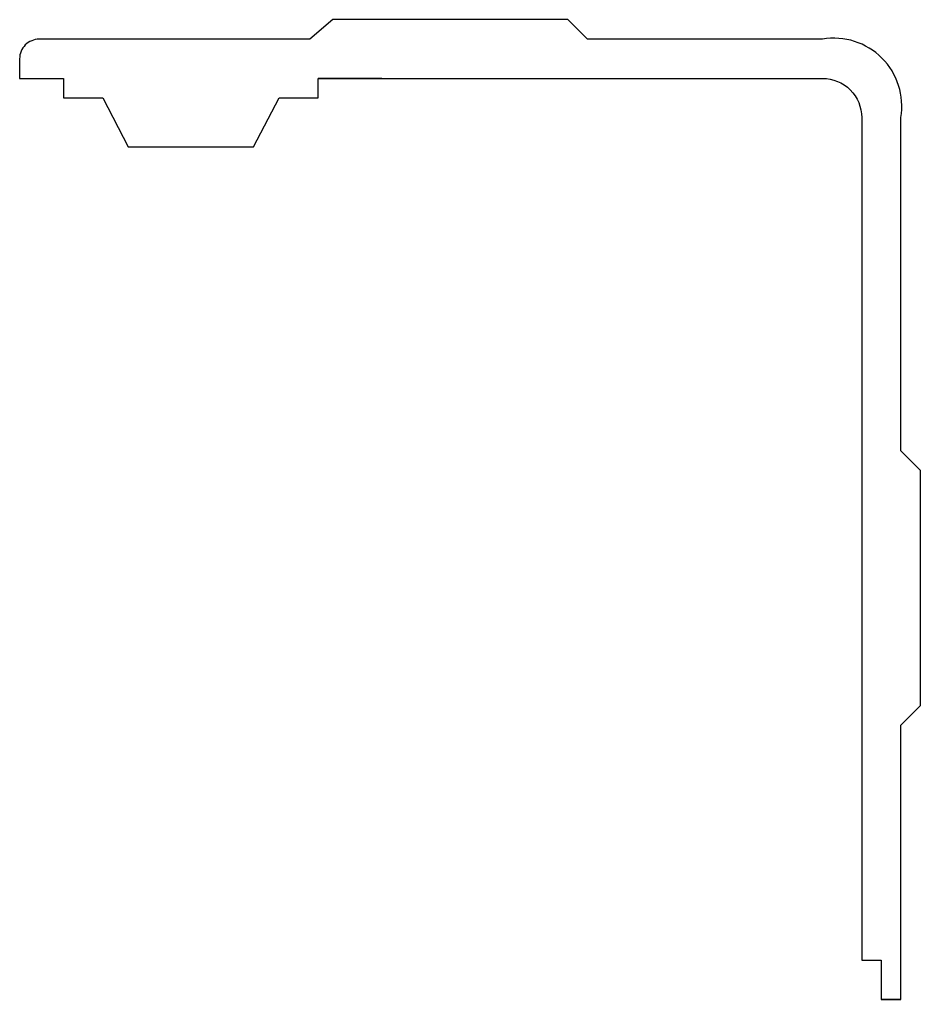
# Model space of a CAD drawing. Extents: x 680.6 to 726.6, y -56.1 to -6.1.
import ezdxf

# ---------------------------------------------------------------- set-up
doc = ezdxf.new("R2010")
doc.units = 0
doc.header["$LTSCALE"] = 15
doc.layers.get('0').update_dxf_attribs({"linetype": 'CONTINUOUS'})

msp = doc.modelspace()

# ---------------------------------------------------------------- linework, layer by layer
msp.add_lwpolyline([(699.106, -9.078), (695.856, -9.078), (721.607, -9.078, -0.414214), (723.607, -11.078), (723.607, -54.078), (724.607, -54.078), (724.607, -56.078), (725.607, -56.078), (724.607, -56.078), (725.607, -56.078), (725.607, -42.077), (726.606, -41.077), (726.606, -29.082), (725.607, -28.082), (725.607, -11.078, 0.517767), (721.607, -7.078), (709.605, -7.078), (708.606, -6.078), (696.61, -6.078), (695.42, -7.078), (681.606, -7.078, 0.414214), (680.606, -8.078), (680.606, -9.078), (682.856, -9.078), (682.856, -10.078), (684.856, -10.078), (686.158, -12.575), (692.554, -12.575), (693.856, -10.078), (695.856, -10.078), (695.856, -9.078)], format="xyb")

doc.saveas('drawing.dxf')
